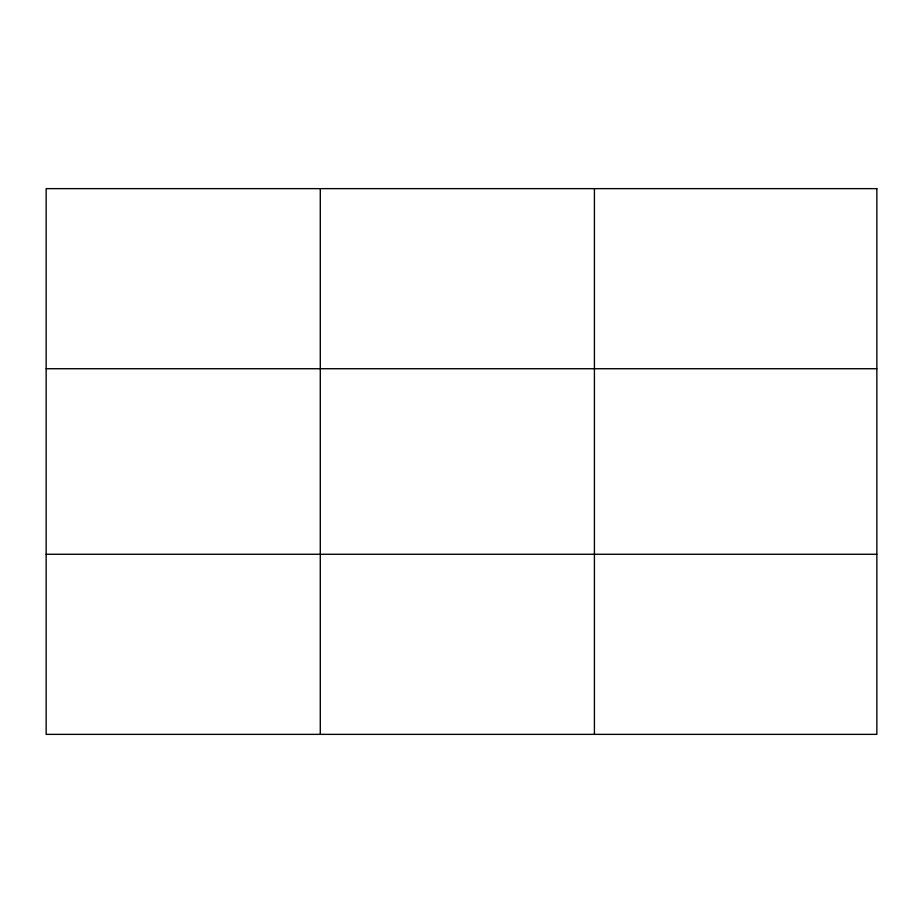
<?xml version="1.0" encoding="UTF-8"?>
<svg xmlns="http://www.w3.org/2000/svg" width="923" height="923" viewBox="0 0 923 923"><rect width="100%" height="100%" fill="white"/><g stroke="black" fill="none" stroke-linecap="round" stroke-linejoin="round"><path stroke-width="1.38" d="M320.281 188.638L320.281 734.362M594.412 188.638L594.412 734.362M46.15 368.727L876.85 368.727M46.15 554.273L876.85 554.273M876.85 188.638L876.85 734.362L46.15 734.362L46.15 188.638L876.85 188.638"/></g></svg>
